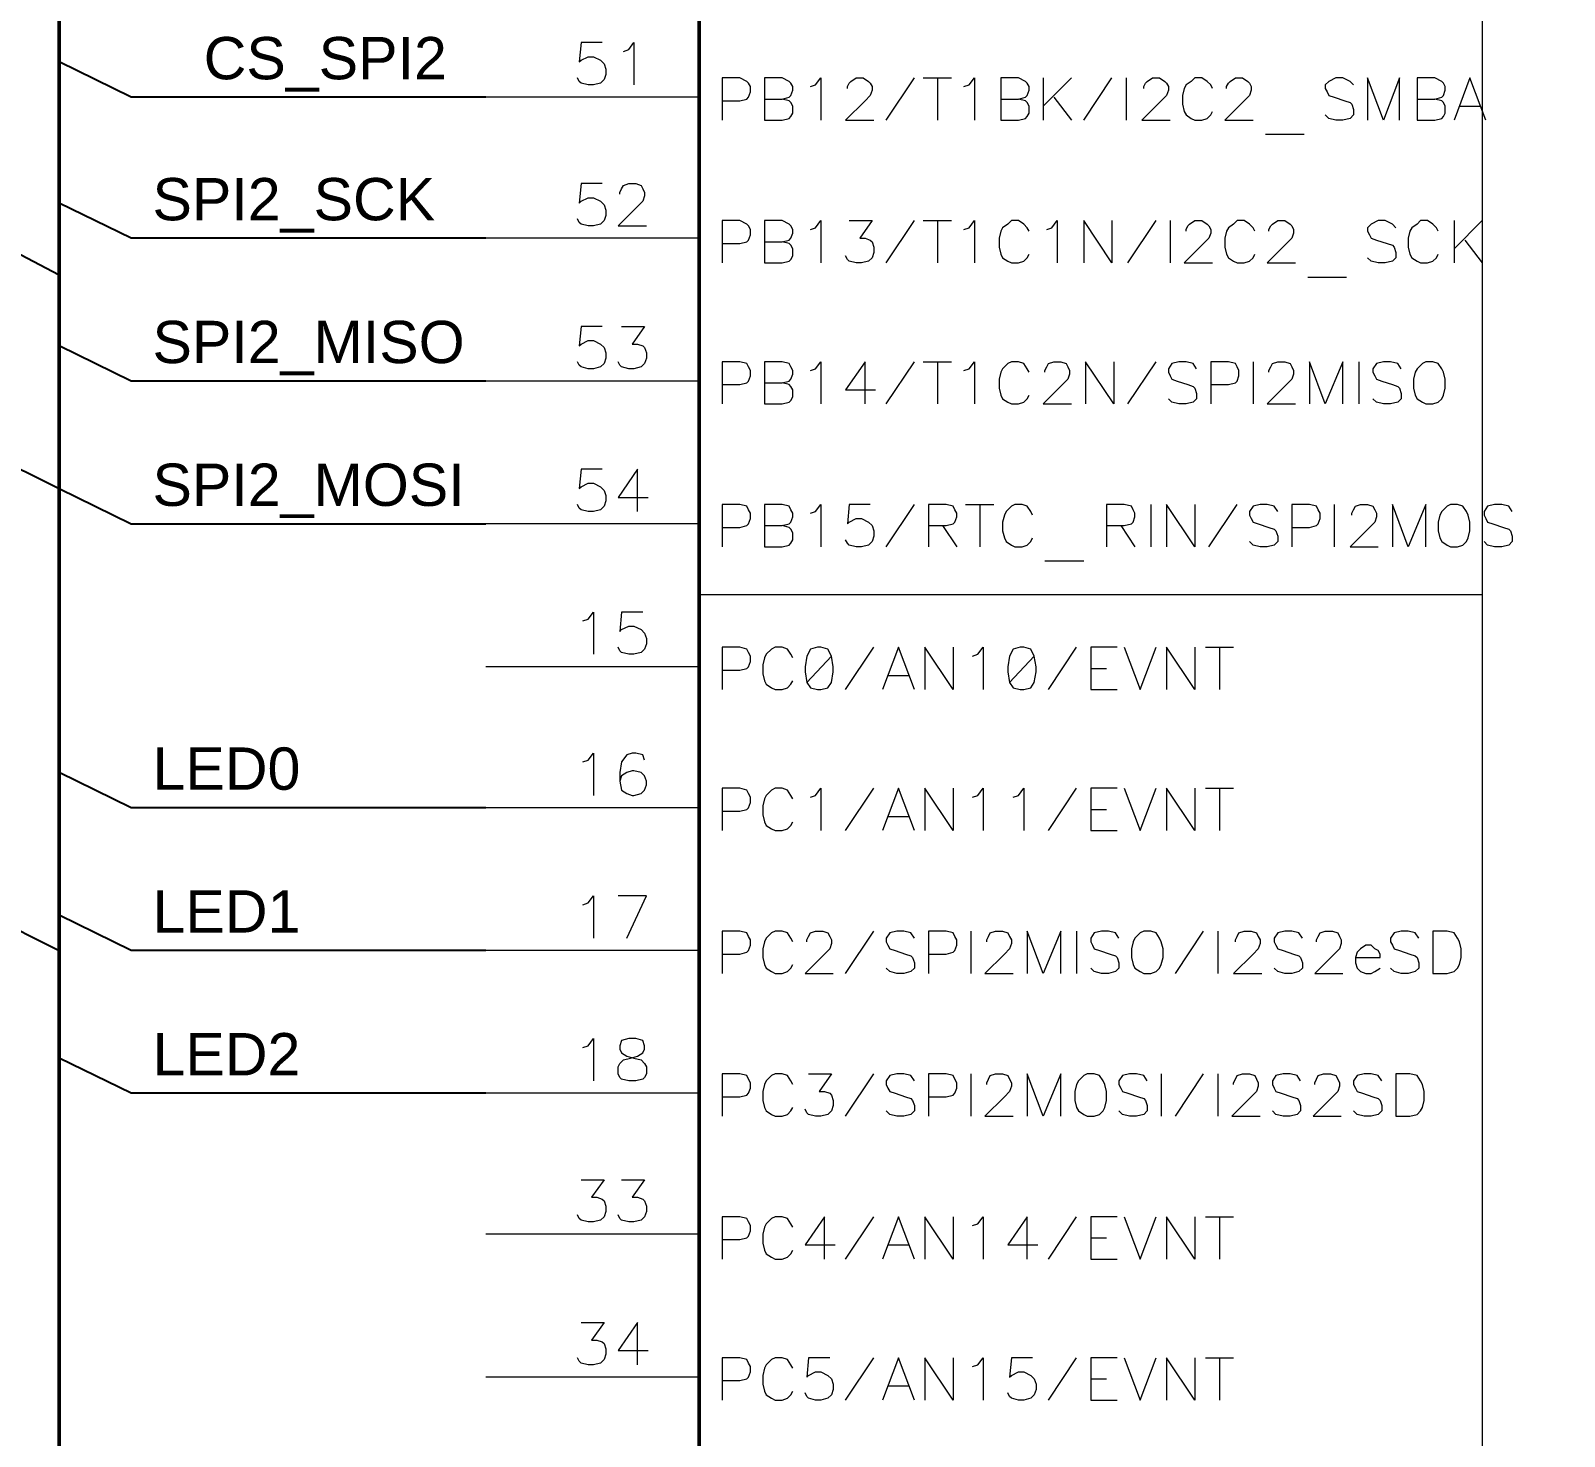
# Model space of a CAD drawing. Header units: millimetres. Extents: x -2024 to 917, y -725 to 13.
# Drawn here: x -1510.44 to -1474.21, y -148.67 to -115.44 of the extents above; entities that cross this region are included whole.
import ezdxf

# ---------------------------------------------------------------- set-up
doc = ezdxf.new("R2010")
doc.units = ezdxf.units.MM
doc.styles.get("Standard").update_dxf_attribs({"font": 'arial.ttf'})

msp = doc.modelspace()

# ---------------------------------------------------------------- linework, layer by layer
at = {"color": 7, "lineweight": 50}
msp.add_lwpolyline([(-1449.233, -21.143), (-1449.233, -192.685), (-1494.649, -192.685), (-1494.649, -21.143)], close=True, dxfattribs=at)
at = {"color": 7, "lineweight": 18}
for points in [[(-1476.149, -21.143), (-1476.149, -192.685)], [(-1496.941, -115.727), (-1497.441, -115.727), (-1497.483, -116.185), (-1497.441, -116.143), (-1497.274, -116.06), (-1497.149, -116.06), (-1496.983, -116.143), (-1496.899, -116.227), (-1496.858, -116.352), (-1496.858, -116.477), (-1496.899, -116.602), (-1496.983, -116.685), (-1497.149, -116.727), (-1497.274, -116.727), (-1497.441, -116.685), (-1497.483, -116.643), (-1497.524, -116.56)], [(-1496.441, -115.935), (-1496.316, -115.893), (-1496.191, -115.727), (-1496.191, -116.727)], [(-1494.108, -117.102), (-1493.691, -117.102), (-1493.524, -117.06), (-1493.483, -117.018), (-1493.441, -116.893), (-1493.441, -116.768), (-1493.483, -116.685), (-1493.524, -116.643), (-1493.691, -116.56), (-1494.108, -116.56), (-1494.108, -117.56)], [(-1492.024, -116.768), (-1491.899, -116.727), (-1491.774, -116.56), (-1491.774, -117.56)], [(-1491.149, -116.81), (-1491.149, -116.768), (-1491.108, -116.685), (-1491.066, -116.643), (-1490.941, -116.56), (-1490.774, -116.56), (-1490.649, -116.643), (-1490.608, -116.685), (-1490.566, -116.768), (-1490.566, -116.852), (-1490.608, -116.977), (-1490.733, -117.102), (-1491.191, -117.56), (-1490.524, -117.56)], [(-1490.233, -117.56), (-1489.566, -116.56)], [(-1489.358, -116.56), (-1488.691, -116.56)], [(-1489.024, -116.56), (-1489.024, -117.56)], [(-1488.399, -116.768), (-1488.274, -116.727), (-1488.149, -116.56), (-1488.149, -117.56)], [(-1486.524, -116.56), (-1486.524, -117.56)], [(-1485.858, -116.56), (-1486.524, -117.227)], [(-1485.566, -117.56), (-1484.899, -116.56)], [(-1484.566, -116.56), (-1484.566, -117.56)], [(-1484.149, -116.81), (-1484.149, -116.768), (-1484.108, -116.685), (-1484.066, -116.643), (-1483.941, -116.56), (-1483.774, -116.56), (-1483.649, -116.643), (-1483.608, -116.685), (-1483.566, -116.768), (-1483.566, -116.852), (-1483.608, -116.977), (-1483.733, -117.102), (-1484.191, -117.56), (-1483.524, -117.56)], [(-1482.524, -116.81), (-1482.566, -116.727), (-1482.649, -116.643), (-1482.774, -116.56), (-1482.941, -116.56), (-1483.024, -116.643), (-1483.149, -116.727), (-1483.191, -116.81), (-1483.233, -116.977), (-1483.233, -117.185), (-1483.191, -117.352), (-1483.149, -117.435), (-1483.024, -117.518), (-1482.941, -117.56), (-1482.774, -117.56), (-1482.649, -117.518), (-1482.566, -117.435), (-1482.524, -117.352)], [(-1482.191, -116.81), (-1482.191, -116.768), (-1482.149, -116.685), (-1482.108, -116.643), (-1481.983, -116.56), (-1481.816, -116.56), (-1481.691, -116.643), (-1481.649, -116.685), (-1481.608, -116.768), (-1481.608, -116.852), (-1481.649, -116.977), (-1481.774, -117.102), (-1482.233, -117.56), (-1481.566, -117.56)], [(-1479.191, -116.727), (-1479.274, -116.643), (-1479.441, -116.56), (-1479.608, -116.56), (-1479.774, -116.643), (-1479.858, -116.727), (-1479.858, -116.81), (-1479.816, -116.893), (-1479.774, -116.977), (-1479.649, -117.018), (-1479.399, -117.102), (-1479.274, -117.143), (-1479.233, -117.185), (-1479.191, -117.31), (-1479.191, -117.435), (-1479.274, -117.518), (-1479.441, -117.56), (-1479.608, -117.56), (-1479.774, -117.518), (-1479.858, -117.435)], [(-1478.108, -117.56), (-1478.108, -116.56), (-1478.483, -117.56), (-1478.858, -116.56), (-1478.858, -117.56)], [(-1476.066, -117.56), (-1476.441, -116.56), (-1476.816, -117.56)], [(-1486.274, -117.018), (-1485.858, -117.56)], [(-1493.108, -117.06), (-1492.691, -117.06)], [(-1487.524, -117.06), (-1487.108, -117.06)], [(-1477.691, -117.06), (-1477.274, -117.06)], [(-1476.691, -117.227), (-1476.191, -117.227)], [(-1481.274, -117.893), (-1480.358, -117.893)], [(-1496.941, -119.06), (-1497.441, -119.06), (-1497.483, -119.518), (-1497.441, -119.477), (-1497.274, -119.393), (-1497.149, -119.393), (-1496.983, -119.477), (-1496.899, -119.56), (-1496.858, -119.685), (-1496.858, -119.81), (-1496.899, -119.935), (-1496.983, -120.018), (-1497.149, -120.06), (-1497.274, -120.06), (-1497.441, -120.018), (-1497.483, -119.977), (-1497.524, -119.893)], [(-1496.524, -119.31), (-1496.524, -119.268), (-1496.483, -119.185), (-1496.441, -119.102), (-1496.316, -119.06), (-1496.149, -119.06), (-1496.024, -119.102), (-1495.983, -119.185), (-1495.941, -119.268), (-1495.941, -119.352), (-1495.983, -119.477), (-1496.108, -119.602), (-1496.566, -120.06), (-1495.899, -120.06)], [(-1494.108, -120.477), (-1493.691, -120.477), (-1493.524, -120.435), (-1493.483, -120.393), (-1493.441, -120.268), (-1493.441, -120.143), (-1493.483, -120.06), (-1493.524, -120.018), (-1493.691, -119.935), (-1494.108, -119.935), (-1494.108, -120.935)], [(-1492.024, -120.143), (-1491.899, -120.102), (-1491.774, -119.935), (-1491.774, -120.935)], [(-1491.108, -119.935), (-1490.566, -119.935), (-1490.858, -120.352), (-1490.733, -120.352), (-1490.608, -120.393), (-1490.566, -120.435), (-1490.524, -120.56), (-1490.524, -120.685), (-1490.566, -120.81), (-1490.649, -120.893), (-1490.816, -120.935), (-1490.941, -120.935), (-1491.108, -120.893), (-1491.149, -120.852), (-1491.191, -120.768)], [(-1490.233, -120.935), (-1489.566, -119.935)], [(-1489.358, -119.935), (-1488.691, -119.935)], [(-1489.024, -119.935), (-1489.024, -120.935)], [(-1488.399, -120.143), (-1488.274, -120.102), (-1488.149, -119.935), (-1488.149, -120.935)], [(-1486.858, -120.185), (-1486.899, -120.102), (-1486.983, -120.018), (-1487.108, -119.935), (-1487.274, -119.935), (-1487.358, -120.018), (-1487.483, -120.102), (-1487.524, -120.185), (-1487.566, -120.352), (-1487.566, -120.56), (-1487.524, -120.727), (-1487.483, -120.81), (-1487.358, -120.893), (-1487.274, -120.935), (-1487.108, -120.935), (-1486.983, -120.893), (-1486.899, -120.81), (-1486.858, -120.727)], [(-1486.441, -120.143), (-1486.316, -120.102), (-1486.191, -119.935), (-1486.191, -120.935)], [(-1484.899, -119.935), (-1484.899, -120.935), (-1485.566, -119.935), (-1485.566, -120.935)], [(-1484.524, -120.935), (-1483.858, -119.935)], [(-1483.524, -119.935), (-1483.524, -120.935)], [(-1483.149, -120.185), (-1483.149, -120.143), (-1483.108, -120.06), (-1483.066, -120.018), (-1482.941, -119.935), (-1482.774, -119.935), (-1482.649, -120.018), (-1482.608, -120.06), (-1482.566, -120.143), (-1482.566, -120.227), (-1482.608, -120.352), (-1482.733, -120.477), (-1483.191, -120.935), (-1482.524, -120.935)], [(-1481.524, -120.185), (-1481.566, -120.102), (-1481.649, -120.018), (-1481.774, -119.935), (-1481.941, -119.935), (-1482.024, -120.018), (-1482.149, -120.102), (-1482.191, -120.185), (-1482.233, -120.352), (-1482.233, -120.56), (-1482.191, -120.727), (-1482.149, -120.81), (-1482.024, -120.893), (-1481.941, -120.935), (-1481.774, -120.935), (-1481.649, -120.893), (-1481.566, -120.81), (-1481.524, -120.727)], [(-1481.191, -120.185), (-1481.191, -120.143), (-1481.149, -120.06), (-1481.108, -120.018), (-1480.983, -119.935), (-1480.816, -119.935), (-1480.691, -120.018), (-1480.649, -120.06), (-1480.608, -120.143), (-1480.608, -120.227), (-1480.649, -120.352), (-1480.774, -120.477), (-1481.233, -120.935), (-1480.566, -120.935)], [(-1478.191, -120.102), (-1478.274, -120.018), (-1478.441, -119.935), (-1478.608, -119.935), (-1478.774, -120.018), (-1478.858, -120.102), (-1478.858, -120.185), (-1478.816, -120.268), (-1478.774, -120.352), (-1478.649, -120.393), (-1478.399, -120.477), (-1478.274, -120.518), (-1478.233, -120.56), (-1478.191, -120.685), (-1478.191, -120.81), (-1478.274, -120.893), (-1478.441, -120.935), (-1478.608, -120.935), (-1478.774, -120.893), (-1478.858, -120.81)], [(-1477.191, -120.185), (-1477.233, -120.102), (-1477.316, -120.018), (-1477.441, -119.935), (-1477.608, -119.935), (-1477.691, -120.018), (-1477.816, -120.102), (-1477.858, -120.185), (-1477.899, -120.352), (-1477.899, -120.56), (-1477.858, -120.727), (-1477.816, -120.81), (-1477.691, -120.893), (-1477.608, -120.935), (-1477.441, -120.935), (-1477.316, -120.893), (-1477.233, -120.81), (-1477.191, -120.727)], [(-1476.816, -119.935), (-1476.816, -120.935)], [(-1476.149, -119.935), (-1476.816, -120.602)], [(-1493.108, -120.435), (-1492.691, -120.435)], [(-1476.566, -120.393), (-1476.149, -120.935)], [(-1480.274, -121.268), (-1479.358, -121.268)], [(-1496.941, -122.435), (-1497.441, -122.435), (-1497.483, -122.893), (-1497.441, -122.852), (-1497.274, -122.768), (-1497.149, -122.768), (-1496.983, -122.852), (-1496.899, -122.935), (-1496.858, -123.06), (-1496.858, -123.185), (-1496.899, -123.31), (-1496.983, -123.393), (-1497.149, -123.435), (-1497.274, -123.435), (-1497.441, -123.393), (-1497.483, -123.352), (-1497.524, -123.268)], [(-1496.483, -122.435), (-1495.941, -122.435), (-1496.233, -122.852), (-1496.108, -122.852), (-1495.983, -122.893), (-1495.941, -122.935), (-1495.899, -123.06), (-1495.899, -123.185), (-1495.941, -123.31), (-1496.024, -123.393), (-1496.191, -123.435), (-1496.316, -123.435), (-1496.483, -123.393), (-1496.524, -123.352), (-1496.566, -123.268)], [(-1494.108, -123.81), (-1493.691, -123.81), (-1493.524, -123.768), (-1493.483, -123.727), (-1493.441, -123.602), (-1493.441, -123.477), (-1493.483, -123.393), (-1493.524, -123.31), (-1493.691, -123.268), (-1494.108, -123.268), (-1494.108, -124.268)], [(-1492.024, -123.477), (-1491.899, -123.435), (-1491.774, -123.268), (-1491.774, -124.268)], [(-1490.733, -124.268), (-1490.733, -123.268), (-1491.191, -123.935), (-1490.483, -123.935)], [(-1490.233, -124.268), (-1489.566, -123.268)], [(-1489.358, -123.268), (-1488.691, -123.268)], [(-1489.024, -123.268), (-1489.024, -124.268)], [(-1488.399, -123.477), (-1488.274, -123.435), (-1488.149, -123.268), (-1488.149, -124.268)], [(-1486.858, -123.518), (-1486.899, -123.435), (-1486.983, -123.31), (-1487.108, -123.268), (-1487.274, -123.268), (-1487.358, -123.31), (-1487.483, -123.435), (-1487.524, -123.518), (-1487.566, -123.685), (-1487.566, -123.893), (-1487.524, -124.06), (-1487.483, -124.143), (-1487.358, -124.227), (-1487.274, -124.268), (-1487.108, -124.268), (-1486.983, -124.227), (-1486.899, -124.143), (-1486.858, -124.06)], [(-1486.483, -123.518), (-1486.483, -123.477), (-1486.441, -123.393), (-1486.399, -123.31), (-1486.274, -123.268), (-1486.108, -123.268), (-1485.983, -123.31), (-1485.941, -123.393), (-1485.899, -123.477), (-1485.899, -123.56), (-1485.941, -123.685), (-1486.066, -123.81), (-1486.524, -124.268), (-1485.858, -124.268)], [(-1484.858, -123.268), (-1484.858, -124.268), (-1485.524, -123.268), (-1485.524, -124.268)], [(-1484.524, -124.268), (-1483.858, -123.268)], [(-1482.899, -123.435), (-1482.983, -123.31), (-1483.149, -123.268), (-1483.316, -123.268), (-1483.483, -123.31), (-1483.566, -123.435), (-1483.566, -123.518), (-1483.524, -123.602), (-1483.483, -123.685), (-1483.358, -123.727), (-1483.108, -123.81), (-1482.983, -123.852), (-1482.941, -123.893), (-1482.899, -124.018), (-1482.899, -124.143), (-1482.983, -124.227), (-1483.149, -124.268), (-1483.316, -124.268), (-1483.483, -124.227), (-1483.566, -124.143)], [(-1482.566, -123.81), (-1482.149, -123.81), (-1481.983, -123.768), (-1481.941, -123.727), (-1481.899, -123.602), (-1481.899, -123.477), (-1481.941, -123.393), (-1481.983, -123.31), (-1482.149, -123.268), (-1482.566, -123.268), (-1482.566, -124.268)], [(-1481.566, -123.268), (-1481.566, -124.268)], [(-1481.191, -123.518), (-1481.191, -123.477), (-1481.149, -123.393), (-1481.108, -123.31), (-1480.983, -123.268), (-1480.816, -123.268), (-1480.691, -123.31), (-1480.649, -123.393), (-1480.608, -123.477), (-1480.608, -123.56), (-1480.649, -123.685), (-1480.774, -123.81), (-1481.233, -124.268), (-1480.566, -124.268)], [(-1479.441, -124.268), (-1479.441, -123.268), (-1479.858, -124.268), (-1480.233, -123.268), (-1480.233, -124.268)], [(-1479.066, -123.268), (-1479.066, -124.268)], [(-1478.066, -123.435), (-1478.149, -123.31), (-1478.316, -123.268), (-1478.483, -123.268), (-1478.649, -123.31), (-1478.733, -123.435), (-1478.733, -123.518), (-1478.691, -123.602), (-1478.649, -123.685), (-1478.524, -123.727), (-1478.274, -123.81), (-1478.149, -123.852), (-1478.108, -123.893), (-1478.066, -124.018), (-1478.066, -124.143), (-1478.149, -124.227), (-1478.316, -124.268), (-1478.483, -124.268), (-1478.649, -124.227), (-1478.733, -124.143)], [(-1493.108, -123.768), (-1492.691, -123.768)], [(-1496.941, -125.81), (-1497.441, -125.81), (-1497.483, -126.268), (-1497.441, -126.227), (-1497.274, -126.143), (-1497.149, -126.143), (-1496.983, -126.227), (-1496.899, -126.31), (-1496.858, -126.435), (-1496.858, -126.56), (-1496.899, -126.685), (-1496.983, -126.768), (-1497.149, -126.81), (-1497.274, -126.81), (-1497.441, -126.768), (-1497.483, -126.727), (-1497.524, -126.643)], [(-1496.108, -126.81), (-1496.108, -125.81), (-1496.566, -126.477), (-1495.858, -126.477)], [(-1494.108, -127.185), (-1493.691, -127.185), (-1493.524, -127.143), (-1493.483, -127.102), (-1493.441, -126.977), (-1493.441, -126.852), (-1493.483, -126.768), (-1493.524, -126.685), (-1493.691, -126.643), (-1494.108, -126.643), (-1494.108, -127.643)], [(-1492.024, -126.852), (-1491.899, -126.81), (-1491.774, -126.643), (-1491.774, -127.643)], [(-1490.608, -126.643), (-1491.108, -126.643), (-1491.149, -127.102), (-1491.108, -127.06), (-1490.941, -126.977), (-1490.816, -126.977), (-1490.649, -127.06), (-1490.566, -127.143), (-1490.524, -127.268), (-1490.524, -127.393), (-1490.566, -127.518), (-1490.649, -127.602), (-1490.816, -127.643), (-1490.941, -127.643), (-1491.108, -127.602), (-1491.149, -127.56), (-1491.191, -127.477)], [(-1490.233, -127.643), (-1489.566, -126.643)], [(-1489.233, -127.143), (-1488.816, -127.143), (-1488.649, -127.102), (-1488.608, -127.06), (-1488.566, -126.935), (-1488.566, -126.852), (-1488.608, -126.768), (-1488.649, -126.685), (-1488.816, -126.643), (-1489.233, -126.643), (-1489.233, -127.643)], [(-1488.358, -126.643), (-1487.691, -126.643)], [(-1488.024, -126.643), (-1488.024, -127.643)], [(-1486.774, -126.893), (-1486.816, -126.81), (-1486.899, -126.685), (-1487.024, -126.643), (-1487.191, -126.643), (-1487.274, -126.685), (-1487.399, -126.81), (-1487.441, -126.893), (-1487.483, -127.06), (-1487.483, -127.268), (-1487.441, -127.435), (-1487.399, -127.518), (-1487.274, -127.602), (-1487.191, -127.643), (-1487.024, -127.643), (-1486.899, -127.602), (-1486.816, -127.518), (-1486.774, -127.435)], [(-1485.024, -127.143), (-1484.608, -127.143), (-1484.441, -127.102), (-1484.399, -127.06), (-1484.358, -126.935), (-1484.358, -126.852), (-1484.399, -126.768), (-1484.441, -126.685), (-1484.608, -126.643), (-1485.024, -126.643), (-1485.024, -127.643)], [(-1483.983, -126.643), (-1483.983, -127.643)], [(-1482.941, -126.643), (-1482.941, -127.643), (-1483.608, -126.643), (-1483.608, -127.643)], [(-1482.608, -127.643), (-1481.941, -126.643)], [(-1480.983, -126.81), (-1481.066, -126.685), (-1481.233, -126.643), (-1481.399, -126.643), (-1481.566, -126.685), (-1481.649, -126.81), (-1481.649, -126.893), (-1481.608, -126.977), (-1481.566, -127.06), (-1481.441, -127.102), (-1481.191, -127.185), (-1481.066, -127.227), (-1481.024, -127.268), (-1480.983, -127.393), (-1480.983, -127.518), (-1481.066, -127.602), (-1481.233, -127.643), (-1481.399, -127.643), (-1481.566, -127.602), (-1481.649, -127.518)], [(-1480.649, -127.185), (-1480.233, -127.185), (-1480.066, -127.143), (-1480.024, -127.102), (-1479.983, -126.977), (-1479.983, -126.852), (-1480.024, -126.768), (-1480.066, -126.685), (-1480.233, -126.643), (-1480.649, -126.643), (-1480.649, -127.643)], [(-1479.649, -126.643), (-1479.649, -127.643)], [(-1479.233, -126.893), (-1479.233, -126.852), (-1479.191, -126.768), (-1479.149, -126.685), (-1479.024, -126.643), (-1478.858, -126.643), (-1478.733, -126.685), (-1478.691, -126.768), (-1478.649, -126.852), (-1478.649, -126.935), (-1478.691, -127.06), (-1478.816, -127.185), (-1479.274, -127.643), (-1478.608, -127.643)], [(-1477.483, -127.643), (-1477.483, -126.643), (-1477.899, -127.643), (-1478.274, -126.643), (-1478.274, -127.643)], [(-1475.441, -126.81), (-1475.524, -126.685), (-1475.691, -126.643), (-1475.858, -126.643), (-1476.024, -126.685), (-1476.108, -126.81), (-1476.108, -126.893), (-1476.066, -126.977), (-1476.024, -127.06), (-1475.899, -127.102), (-1475.649, -127.185), (-1475.524, -127.227), (-1475.483, -127.268), (-1475.441, -127.393), (-1475.441, -127.518), (-1475.524, -127.602), (-1475.691, -127.643), (-1475.858, -127.643), (-1476.024, -127.602), (-1476.108, -127.518)], [(-1493.108, -127.143), (-1492.691, -127.143)], [(-1488.899, -127.143), (-1488.566, -127.643)], [(-1484.691, -127.143), (-1484.358, -127.643)], [(-1486.483, -127.977), (-1485.566, -127.977)], [(-1494.649, -128.768), (-1476.149, -128.768)], [(-1497.399, -129.393), (-1497.274, -129.352), (-1497.149, -129.185), (-1497.149, -130.185)], [(-1495.983, -129.185), (-1496.483, -129.185), (-1496.524, -129.643), (-1496.483, -129.602), (-1496.316, -129.518), (-1496.191, -129.518), (-1496.024, -129.602), (-1495.941, -129.685), (-1495.899, -129.81), (-1495.899, -129.935), (-1495.941, -130.06), (-1496.024, -130.143), (-1496.191, -130.185), (-1496.316, -130.185), (-1496.483, -130.143), (-1496.524, -130.102), (-1496.566, -130.018)], [(-1494.108, -130.56), (-1493.691, -130.56), (-1493.524, -130.518), (-1493.483, -130.477), (-1493.441, -130.352), (-1493.441, -130.227), (-1493.483, -130.143), (-1493.524, -130.06), (-1493.691, -130.018), (-1494.108, -130.018), (-1494.108, -131.018)], [(-1492.441, -130.268), (-1492.483, -130.185), (-1492.566, -130.06), (-1492.691, -130.018), (-1492.858, -130.018), (-1492.941, -130.06), (-1493.066, -130.185), (-1493.108, -130.268), (-1493.149, -130.435), (-1493.149, -130.643), (-1493.108, -130.81), (-1493.066, -130.893), (-1492.941, -130.977), (-1492.858, -131.018), (-1492.691, -131.018), (-1492.566, -130.977), (-1492.483, -130.893), (-1492.441, -130.81)], [(-1491.191, -131.018), (-1490.524, -130.018)], [(-1489.566, -131.018), (-1489.941, -130.018), (-1490.316, -131.018)], [(-1488.649, -130.018), (-1488.649, -131.018), (-1489.316, -130.018), (-1489.316, -131.018)], [(-1488.191, -130.227), (-1488.066, -130.185), (-1487.941, -130.018), (-1487.941, -131.018)], [(-1486.399, -131.018), (-1485.733, -130.018)], [(-1484.774, -130.018), (-1485.399, -130.018), (-1485.399, -131.018), (-1484.774, -131.018)], [(-1484.608, -130.018), (-1484.233, -131.018), (-1483.858, -130.018)], [(-1482.941, -130.018), (-1482.941, -131.018), (-1483.608, -130.018), (-1483.608, -131.018)], [(-1482.691, -130.018), (-1482.024, -130.018)], [(-1482.358, -130.018), (-1482.358, -131.018)], [(-1491.524, -130.227), (-1492.108, -130.852)], [(-1486.733, -130.227), (-1487.316, -130.852)], [(-1490.191, -130.685), (-1489.691, -130.685)], [(-1485.399, -130.518), (-1485.024, -130.518)], [(-1497.399, -132.727), (-1497.274, -132.685), (-1497.149, -132.518), (-1497.149, -133.518)], [(-1495.941, -132.685), (-1495.983, -132.56), (-1496.149, -132.518), (-1496.233, -132.518), (-1496.358, -132.56), (-1496.483, -132.727), (-1496.524, -132.977), (-1496.524, -133.185), (-1496.483, -133.393), (-1496.358, -133.477), (-1496.233, -133.518), (-1496.191, -133.518), (-1496.024, -133.477), (-1495.941, -133.393), (-1495.899, -133.268), (-1495.899, -133.185), (-1495.941, -133.06), (-1496.024, -132.977), (-1496.191, -132.935), (-1496.233, -132.935), (-1496.358, -132.977), (-1496.483, -133.06), (-1496.524, -133.185)], [(-1494.108, -133.893), (-1493.691, -133.893), (-1493.524, -133.852), (-1493.483, -133.81), (-1493.441, -133.685), (-1493.441, -133.56), (-1493.483, -133.477), (-1493.524, -133.393), (-1493.691, -133.352), (-1494.108, -133.352), (-1494.108, -134.352)], [(-1492.441, -133.602), (-1492.483, -133.518), (-1492.566, -133.393), (-1492.691, -133.352), (-1492.858, -133.352), (-1492.941, -133.393), (-1493.066, -133.518), (-1493.108, -133.602), (-1493.149, -133.768), (-1493.149, -133.977), (-1493.108, -134.143), (-1493.066, -134.227), (-1492.941, -134.31), (-1492.858, -134.352), (-1492.691, -134.352), (-1492.566, -134.31), (-1492.483, -134.227), (-1492.441, -134.143)], [(-1492.024, -133.56), (-1491.899, -133.518), (-1491.774, -133.352), (-1491.774, -134.352)], [(-1491.191, -134.352), (-1490.524, -133.352)], [(-1489.566, -134.352), (-1489.941, -133.352), (-1490.316, -134.352)], [(-1488.649, -133.352), (-1488.649, -134.352), (-1489.316, -133.352), (-1489.316, -134.352)], [(-1488.191, -133.56), (-1488.066, -133.518), (-1487.941, -133.352), (-1487.941, -134.352)], [(-1487.233, -133.56), (-1487.108, -133.518), (-1486.983, -133.352), (-1486.983, -134.352)], [(-1486.399, -134.352), (-1485.733, -133.352)], [(-1484.774, -133.352), (-1485.399, -133.352), (-1485.399, -134.352), (-1484.774, -134.352)], [(-1484.608, -133.352), (-1484.233, -134.352), (-1483.858, -133.352)], [(-1482.941, -133.352), (-1482.941, -134.352), (-1483.608, -133.352), (-1483.608, -134.352)], [(-1482.691, -133.352), (-1482.024, -133.352)], [(-1482.358, -133.352), (-1482.358, -134.352)], [(-1490.191, -134.018), (-1489.691, -134.018)], [(-1485.399, -133.852), (-1485.024, -133.852)], [(-1497.399, -136.102), (-1497.274, -136.06), (-1497.149, -135.893), (-1497.149, -136.893)], [(-1496.358, -136.893), (-1495.899, -135.893), (-1496.566, -135.893)], [(-1494.108, -137.268), (-1493.691, -137.268), (-1493.524, -137.227), (-1493.483, -137.185), (-1493.441, -137.06), (-1493.441, -136.935), (-1493.483, -136.852), (-1493.524, -136.768), (-1493.691, -136.727), (-1494.108, -136.727), (-1494.108, -137.727)], [(-1492.441, -136.977), (-1492.483, -136.893), (-1492.566, -136.768), (-1492.691, -136.727), (-1492.858, -136.727), (-1492.941, -136.768), (-1493.066, -136.893), (-1493.108, -136.977), (-1493.149, -137.143), (-1493.149, -137.352), (-1493.108, -137.518), (-1493.066, -137.602), (-1492.941, -137.685), (-1492.858, -137.727), (-1492.691, -137.727), (-1492.566, -137.685), (-1492.483, -137.602), (-1492.441, -137.518)], [(-1492.108, -136.977), (-1492.108, -136.935), (-1492.066, -136.852), (-1492.024, -136.768), (-1491.899, -136.727), (-1491.733, -136.727), (-1491.608, -136.768), (-1491.566, -136.852), (-1491.524, -136.935), (-1491.524, -137.018), (-1491.566, -137.143), (-1491.691, -137.268), (-1492.149, -137.727), (-1491.483, -137.727)], [(-1491.191, -137.727), (-1490.524, -136.727)], [(-1489.566, -136.893), (-1489.649, -136.768), (-1489.816, -136.727), (-1489.983, -136.727), (-1490.149, -136.768), (-1490.233, -136.893), (-1490.233, -136.977), (-1490.191, -137.06), (-1490.149, -137.143), (-1490.024, -137.185), (-1489.774, -137.268), (-1489.649, -137.31), (-1489.608, -137.352), (-1489.566, -137.477), (-1489.566, -137.602), (-1489.649, -137.685), (-1489.816, -137.727), (-1489.983, -137.727), (-1490.149, -137.685), (-1490.233, -137.602)], [(-1489.233, -137.268), (-1488.816, -137.268), (-1488.649, -137.227), (-1488.608, -137.185), (-1488.566, -137.06), (-1488.566, -136.935), (-1488.608, -136.852), (-1488.649, -136.768), (-1488.816, -136.727), (-1489.233, -136.727), (-1489.233, -137.727)], [(-1488.233, -136.727), (-1488.233, -137.727)], [(-1487.858, -136.977), (-1487.858, -136.935), (-1487.816, -136.852), (-1487.774, -136.768), (-1487.649, -136.727), (-1487.483, -136.727), (-1487.358, -136.768), (-1487.316, -136.852), (-1487.274, -136.935), (-1487.274, -137.018), (-1487.316, -137.143), (-1487.441, -137.268), (-1487.899, -137.727), (-1487.233, -137.727)], [(-1486.108, -137.727), (-1486.108, -136.727), (-1486.524, -137.727), (-1486.899, -136.727), (-1486.899, -137.727)], [(-1485.733, -136.727), (-1485.733, -137.727)], [(-1484.733, -136.893), (-1484.816, -136.768), (-1484.983, -136.727), (-1485.149, -136.727), (-1485.316, -136.768), (-1485.399, -136.893), (-1485.399, -136.977), (-1485.358, -137.06), (-1485.316, -137.143), (-1485.191, -137.185), (-1484.941, -137.268), (-1484.816, -137.31), (-1484.774, -137.352), (-1484.733, -137.477), (-1484.733, -137.602), (-1484.816, -137.685), (-1484.983, -137.727), (-1485.149, -137.727), (-1485.316, -137.685), (-1485.399, -137.602)], [(-1483.399, -137.727), (-1482.733, -136.727)], [(-1482.399, -136.727), (-1482.399, -137.727)], [(-1481.983, -136.977), (-1481.983, -136.935), (-1481.941, -136.852), (-1481.899, -136.768), (-1481.774, -136.727), (-1481.608, -136.727), (-1481.483, -136.768), (-1481.441, -136.852), (-1481.399, -136.935), (-1481.399, -137.018), (-1481.441, -137.143), (-1481.566, -137.268), (-1482.024, -137.727), (-1481.358, -137.727)], [(-1480.399, -136.893), (-1480.483, -136.768), (-1480.649, -136.727), (-1480.816, -136.727), (-1480.983, -136.768), (-1481.066, -136.893), (-1481.066, -136.977), (-1481.024, -137.06), (-1480.983, -137.143), (-1480.858, -137.185), (-1480.608, -137.268), (-1480.483, -137.31), (-1480.441, -137.352), (-1480.399, -137.477), (-1480.399, -137.602), (-1480.483, -137.685), (-1480.649, -137.727), (-1480.816, -137.727), (-1480.983, -137.685), (-1481.066, -137.602)], [(-1480.066, -136.977), (-1480.066, -136.935), (-1480.024, -136.852), (-1479.983, -136.768), (-1479.858, -136.727), (-1479.691, -136.727), (-1479.566, -136.768), (-1479.524, -136.852), (-1479.483, -136.935), (-1479.483, -137.018), (-1479.524, -137.143), (-1479.649, -137.268), (-1480.108, -137.727), (-1479.441, -137.727)], [(-1477.649, -136.893), (-1477.733, -136.768), (-1477.899, -136.727), (-1478.066, -136.727), (-1478.233, -136.768), (-1478.316, -136.893), (-1478.316, -136.977), (-1478.274, -137.06), (-1478.233, -137.143), (-1478.108, -137.185), (-1477.858, -137.268), (-1477.733, -137.31), (-1477.691, -137.352), (-1477.649, -137.477), (-1477.649, -137.602), (-1477.733, -137.685), (-1477.899, -137.727), (-1478.066, -137.727), (-1478.233, -137.685), (-1478.316, -137.602)], [(-1479.149, -137.352), (-1478.566, -137.352), (-1478.566, -137.268), (-1478.608, -137.185), (-1478.691, -137.143), (-1478.774, -137.06), (-1478.899, -137.06), (-1479.024, -137.143), (-1479.108, -137.227), (-1479.149, -137.352), (-1479.149, -137.477), (-1479.108, -137.602), (-1479.024, -137.685), (-1478.899, -137.727), (-1478.774, -137.727), (-1478.691, -137.685), (-1478.566, -137.602)], [(-1497.399, -139.477), (-1497.274, -139.435), (-1497.149, -139.268), (-1497.149, -140.268)], [(-1494.108, -140.643), (-1493.691, -140.643), (-1493.524, -140.602), (-1493.483, -140.56), (-1493.441, -140.435), (-1493.441, -140.31), (-1493.483, -140.227), (-1493.524, -140.143), (-1493.691, -140.102), (-1494.108, -140.102), (-1494.108, -141.102)], [(-1492.441, -140.352), (-1492.483, -140.268), (-1492.566, -140.143), (-1492.691, -140.102), (-1492.858, -140.102), (-1492.941, -140.143), (-1493.066, -140.268), (-1493.108, -140.352), (-1493.149, -140.518), (-1493.149, -140.727), (-1493.108, -140.893), (-1493.066, -140.977), (-1492.941, -141.06), (-1492.858, -141.102), (-1492.691, -141.102), (-1492.566, -141.06), (-1492.483, -140.977), (-1492.441, -140.893)], [(-1492.066, -140.102), (-1491.524, -140.102), (-1491.816, -140.518), (-1491.691, -140.518), (-1491.566, -140.56), (-1491.524, -140.602), (-1491.483, -140.727), (-1491.483, -140.852), (-1491.524, -140.977), (-1491.608, -141.06), (-1491.774, -141.102), (-1491.899, -141.102), (-1492.066, -141.06), (-1492.108, -141.018), (-1492.149, -140.935)], [(-1491.191, -141.102), (-1490.524, -140.102)], [(-1489.566, -140.268), (-1489.649, -140.143), (-1489.816, -140.102), (-1489.983, -140.102), (-1490.149, -140.143), (-1490.233, -140.268), (-1490.233, -140.352), (-1490.191, -140.435), (-1490.149, -140.518), (-1490.024, -140.56), (-1489.774, -140.643), (-1489.649, -140.685), (-1489.608, -140.727), (-1489.566, -140.852), (-1489.566, -140.977), (-1489.649, -141.06), (-1489.816, -141.102), (-1489.983, -141.102), (-1490.149, -141.06), (-1490.233, -140.977)], [(-1489.233, -140.643), (-1488.816, -140.643), (-1488.649, -140.602), (-1488.608, -140.56), (-1488.566, -140.435), (-1488.566, -140.31), (-1488.608, -140.227), (-1488.649, -140.143), (-1488.816, -140.102), (-1489.233, -140.102), (-1489.233, -141.102)], [(-1488.233, -140.102), (-1488.233, -141.102)], [(-1487.858, -140.352), (-1487.858, -140.31), (-1487.816, -140.227), (-1487.774, -140.143), (-1487.649, -140.102), (-1487.483, -140.102), (-1487.358, -140.143), (-1487.316, -140.227), (-1487.274, -140.31), (-1487.274, -140.393), (-1487.316, -140.518), (-1487.441, -140.643), (-1487.899, -141.102), (-1487.233, -141.102)], [(-1486.108, -141.102), (-1486.108, -140.102), (-1486.524, -141.102), (-1486.899, -140.102), (-1486.899, -141.102)], [(-1484.066, -140.268), (-1484.149, -140.143), (-1484.316, -140.102), (-1484.483, -140.102), (-1484.649, -140.143), (-1484.733, -140.268), (-1484.733, -140.352), (-1484.691, -140.435), (-1484.649, -140.518), (-1484.524, -140.56), (-1484.274, -140.643), (-1484.149, -140.685), (-1484.108, -140.727), (-1484.066, -140.852), (-1484.066, -140.977), (-1484.149, -141.06), (-1484.316, -141.102), (-1484.483, -141.102), (-1484.649, -141.06), (-1484.733, -140.977)], [(-1483.733, -140.102), (-1483.733, -141.102)], [(-1483.399, -141.102), (-1482.733, -140.102)], [(-1482.399, -140.102), (-1482.399, -141.102)], [(-1482.024, -140.352), (-1482.024, -140.31), (-1481.983, -140.227), (-1481.941, -140.143), (-1481.816, -140.102), (-1481.649, -140.102), (-1481.524, -140.143), (-1481.483, -140.227), (-1481.441, -140.31), (-1481.441, -140.393), (-1481.483, -140.518), (-1481.608, -140.643), (-1482.066, -141.102), (-1481.399, -141.102)], [(-1480.441, -140.268), (-1480.524, -140.143), (-1480.691, -140.102), (-1480.858, -140.102), (-1481.024, -140.143), (-1481.108, -140.268), (-1481.108, -140.352), (-1481.066, -140.435), (-1481.024, -140.518), (-1480.899, -140.56), (-1480.649, -140.643), (-1480.524, -140.685), (-1480.483, -140.727), (-1480.441, -140.852), (-1480.441, -140.977), (-1480.524, -141.06), (-1480.691, -141.102), (-1480.858, -141.102), (-1481.024, -141.06), (-1481.108, -140.977)], [(-1480.108, -140.352), (-1480.108, -140.31), (-1480.066, -140.227), (-1480.024, -140.143), (-1479.899, -140.102), (-1479.733, -140.102), (-1479.608, -140.143), (-1479.566, -140.227), (-1479.524, -140.31), (-1479.524, -140.393), (-1479.566, -140.518), (-1479.691, -140.643), (-1480.149, -141.102), (-1479.483, -141.102)], [(-1478.524, -140.268), (-1478.608, -140.143), (-1478.774, -140.102), (-1478.941, -140.102), (-1479.108, -140.143), (-1479.191, -140.268), (-1479.191, -140.352), (-1479.149, -140.435), (-1479.108, -140.518), (-1478.983, -140.56), (-1478.733, -140.643), (-1478.608, -140.685), (-1478.566, -140.727), (-1478.524, -140.852), (-1478.524, -140.977), (-1478.608, -141.06), (-1478.774, -141.102), (-1478.941, -141.102), (-1479.108, -141.06), (-1479.191, -140.977)], [(-1497.441, -142.602), (-1496.899, -142.602), (-1497.191, -143.018), (-1497.066, -143.018), (-1496.941, -143.06), (-1496.899, -143.102), (-1496.858, -143.227), (-1496.858, -143.352), (-1496.899, -143.477), (-1496.983, -143.56), (-1497.149, -143.602), (-1497.274, -143.602), (-1497.441, -143.56), (-1497.483, -143.518), (-1497.524, -143.435)], [(-1496.483, -142.602), (-1495.941, -142.602), (-1496.233, -143.018), (-1496.108, -143.018), (-1495.983, -143.06), (-1495.941, -143.102), (-1495.899, -143.227), (-1495.899, -143.352), (-1495.941, -143.477), (-1496.024, -143.56), (-1496.191, -143.602), (-1496.316, -143.602), (-1496.483, -143.56), (-1496.524, -143.518), (-1496.566, -143.435)], [(-1494.108, -144.018), (-1493.691, -144.018), (-1493.524, -143.977), (-1493.483, -143.935), (-1493.441, -143.81), (-1493.441, -143.685), (-1493.483, -143.602), (-1493.524, -143.518), (-1493.691, -143.477), (-1494.108, -143.477), (-1494.108, -144.477)], [(-1492.441, -143.727), (-1492.483, -143.643), (-1492.566, -143.518), (-1492.691, -143.477), (-1492.858, -143.477), (-1492.941, -143.518), (-1493.066, -143.643), (-1493.108, -143.727), (-1493.149, -143.893), (-1493.149, -144.102), (-1493.108, -144.268), (-1493.066, -144.352), (-1492.941, -144.435), (-1492.858, -144.477), (-1492.691, -144.477), (-1492.566, -144.435), (-1492.483, -144.352), (-1492.441, -144.268)], [(-1491.691, -144.477), (-1491.691, -143.477), (-1492.149, -144.143), (-1491.441, -144.143)], [(-1491.191, -144.477), (-1490.524, -143.477)], [(-1489.566, -144.477), (-1489.941, -143.477), (-1490.316, -144.477)], [(-1488.649, -143.477), (-1488.649, -144.477), (-1489.316, -143.477), (-1489.316, -144.477)], [(-1488.191, -143.685), (-1488.066, -143.643), (-1487.941, -143.477), (-1487.941, -144.477)], [(-1486.899, -144.477), (-1486.899, -143.477), (-1487.358, -144.143), (-1486.649, -144.143)], [(-1486.399, -144.477), (-1485.733, -143.477)], [(-1484.774, -143.477), (-1485.399, -143.477), (-1485.399, -144.477), (-1484.774, -144.477)], [(-1484.608, -143.477), (-1484.233, -144.477), (-1483.858, -143.477)], [(-1482.941, -143.477), (-1482.941, -144.477), (-1483.608, -143.477), (-1483.608, -144.477)], [(-1482.691, -143.477), (-1482.024, -143.477)], [(-1482.358, -143.477), (-1482.358, -144.477)], [(-1490.191, -144.143), (-1489.691, -144.143)], [(-1485.399, -143.977), (-1485.024, -143.977)], [(-1497.441, -145.977), (-1496.899, -145.977), (-1497.191, -146.393), (-1497.066, -146.393), (-1496.941, -146.435), (-1496.899, -146.477), (-1496.858, -146.602), (-1496.858, -146.727), (-1496.899, -146.852), (-1496.983, -146.935), (-1497.149, -146.977), (-1497.274, -146.977), (-1497.441, -146.935), (-1497.483, -146.893), (-1497.524, -146.81)], [(-1496.108, -146.977), (-1496.108, -145.977), (-1496.566, -146.643), (-1495.858, -146.643)], [(-1494.108, -147.352), (-1493.691, -147.352), (-1493.524, -147.31), (-1493.483, -147.268), (-1493.441, -147.143), (-1493.441, -147.018), (-1493.483, -146.935), (-1493.524, -146.852), (-1493.691, -146.81), (-1494.108, -146.81), (-1494.108, -147.81)], [(-1492.441, -147.06), (-1492.483, -146.977), (-1492.566, -146.852), (-1492.691, -146.81), (-1492.858, -146.81), (-1492.941, -146.852), (-1493.066, -146.977), (-1493.108, -147.06), (-1493.149, -147.227), (-1493.149, -147.435), (-1493.108, -147.602), (-1493.066, -147.685), (-1492.941, -147.768), (-1492.858, -147.81), (-1492.691, -147.81), (-1492.566, -147.768), (-1492.483, -147.685), (-1492.441, -147.602)], [(-1491.566, -146.81), (-1492.066, -146.81), (-1492.108, -147.268), (-1492.066, -147.227), (-1491.899, -147.143), (-1491.774, -147.143), (-1491.608, -147.227), (-1491.524, -147.31), (-1491.483, -147.435), (-1491.483, -147.56), (-1491.524, -147.685), (-1491.608, -147.768), (-1491.774, -147.81), (-1491.899, -147.81), (-1492.066, -147.768), (-1492.108, -147.727), (-1492.149, -147.643)], [(-1491.191, -147.81), (-1490.524, -146.81)], [(-1489.566, -147.81), (-1489.941, -146.81), (-1490.316, -147.81)], [(-1488.649, -146.81), (-1488.649, -147.81), (-1489.316, -146.81), (-1489.316, -147.81)], [(-1488.191, -147.018), (-1488.066, -146.977), (-1487.941, -146.81), (-1487.941, -147.81)], [(-1486.774, -146.81), (-1487.274, -146.81), (-1487.316, -147.268), (-1487.274, -147.227), (-1487.108, -147.143), (-1486.983, -147.143), (-1486.816, -147.227), (-1486.733, -147.31), (-1486.691, -147.435), (-1486.691, -147.56), (-1486.733, -147.685), (-1486.816, -147.768), (-1486.983, -147.81), (-1487.108, -147.81), (-1487.274, -147.768), (-1487.316, -147.727), (-1487.358, -147.643)], [(-1486.399, -147.81), (-1485.733, -146.81)], [(-1484.774, -146.81), (-1485.399, -146.81), (-1485.399, -147.81), (-1484.774, -147.81)], [(-1484.608, -146.81), (-1484.233, -147.81), (-1483.858, -146.81)], [(-1482.941, -146.81), (-1482.941, -147.81), (-1483.608, -146.81), (-1483.608, -147.81)], [(-1482.691, -146.81), (-1482.024, -146.81)], [(-1482.358, -146.81), (-1482.358, -147.81)], [(-1485.399, -147.31), (-1485.024, -147.31)], [(-1490.191, -147.477), (-1489.691, -147.477)]]:
    msp.add_lwpolyline(points, dxfattribs=at)
at = {"color": 7, "lineweight": 50}
msp.add_lwpolyline([(-1509.774, -113.643), (-1509.774, -117.018), (-1509.774, -120.352), (-1509.774, -123.727), (-1509.774, -125.435), (-1509.774, -127.102), (-1509.774, -133.81), (-1509.774, -136.352), (-1509.774, -137.185), (-1509.774, -140.56), (-1509.774, -160.727), (-1509.774, -164.102), (-1509.774, -167.477), (-1509.774, -170.81), (-1509.774, -172.518), (-1509.774, -185.935), (-1509.774, -191.852)], dxfattribs=at)
at = {"color": 7, "lineweight": 25}
for points in [[(-1499.691, -117.018), (-1505.566, -117.018), (-1508.066, -117.018), (-1509.774, -116.185)], [(-1509.774, -121.227), (-1511.441, -120.352), (-1513.983, -120.352), (-1571.149, -120.352), (-1573.691, -120.352), (-1575.358, -119.518)], [(-1499.691, -120.352), (-1505.566, -120.352), (-1508.066, -120.352), (-1509.774, -119.518)], [(-1499.691, -123.727), (-1505.566, -123.727), (-1508.066, -123.727), (-1509.774, -122.893)], [(-1588.816, -123.727), (-1580.399, -123.727), (-1577.024, -123.727), (-1575.358, -124.56), (-1573.691, -125.435), (-1571.149, -125.435), (-1513.983, -125.435), (-1511.441, -125.435), (-1509.774, -126.268), (-1508.066, -127.102), (-1505.566, -127.102), (-1499.691, -127.102)], [(-1499.691, -133.81), (-1505.566, -133.81), (-1508.066, -133.81), (-1509.774, -132.977)], [(-1520.691, -136.352), (-1513.983, -136.352), (-1511.441, -136.352), (-1509.774, -137.185)], [(-1499.691, -137.185), (-1505.566, -137.185), (-1508.066, -137.185), (-1509.774, -136.352)], [(-1499.691, -140.56), (-1505.566, -140.56), (-1508.066, -140.56), (-1509.774, -139.727)]]:
    msp.add_lwpolyline(points, dxfattribs=at)
at = {"color": 7, "lineweight": 18}
for points in [[(-1493.108, -116.56), (-1493.108, -117.56), (-1492.691, -117.56), (-1492.524, -117.518), (-1492.483, -117.477), (-1492.441, -117.393), (-1492.441, -117.227), (-1492.483, -117.143), (-1492.524, -117.102), (-1492.691, -117.06), (-1492.524, -117.018), (-1492.483, -116.977), (-1492.441, -116.852), (-1492.441, -116.768), (-1492.483, -116.685), (-1492.524, -116.643), (-1492.691, -116.56)], [(-1487.524, -116.56), (-1487.524, -117.56), (-1487.108, -117.56), (-1486.941, -117.518), (-1486.899, -117.477), (-1486.858, -117.393), (-1486.858, -117.227), (-1486.899, -117.143), (-1486.941, -117.102), (-1487.108, -117.06), (-1486.941, -117.018), (-1486.899, -116.977), (-1486.858, -116.852), (-1486.858, -116.768), (-1486.899, -116.685), (-1486.941, -116.643), (-1487.108, -116.56)], [(-1477.691, -116.56), (-1477.691, -117.56), (-1477.274, -117.56), (-1477.108, -117.518), (-1477.066, -117.477), (-1477.024, -117.393), (-1477.024, -117.227), (-1477.066, -117.143), (-1477.108, -117.102), (-1477.274, -117.06), (-1477.108, -117.018), (-1477.066, -116.977), (-1477.024, -116.852), (-1477.024, -116.768), (-1477.066, -116.685), (-1477.108, -116.643), (-1477.274, -116.56)], [(-1493.108, -119.935), (-1493.108, -120.935), (-1492.691, -120.935), (-1492.524, -120.893), (-1492.483, -120.852), (-1492.441, -120.768), (-1492.441, -120.602), (-1492.483, -120.518), (-1492.524, -120.477), (-1492.691, -120.435), (-1492.524, -120.393), (-1492.483, -120.352), (-1492.441, -120.227), (-1492.441, -120.143), (-1492.483, -120.06), (-1492.524, -120.018), (-1492.691, -119.935)], [(-1493.108, -123.268), (-1493.108, -124.268), (-1492.691, -124.268), (-1492.524, -124.227), (-1492.483, -124.185), (-1492.441, -124.102), (-1492.441, -123.935), (-1492.483, -123.852), (-1492.524, -123.81), (-1492.691, -123.768), (-1492.524, -123.727), (-1492.483, -123.685), (-1492.441, -123.56), (-1492.441, -123.477), (-1492.483, -123.393), (-1492.524, -123.31), (-1492.691, -123.268)], [(-1477.483, -123.268), (-1477.566, -123.31), (-1477.691, -123.435), (-1477.733, -123.518), (-1477.774, -123.685), (-1477.774, -123.893), (-1477.733, -124.06), (-1477.691, -124.143), (-1477.566, -124.227), (-1477.483, -124.268), (-1477.316, -124.268), (-1477.191, -124.227), (-1477.108, -124.143), (-1477.066, -124.06), (-1477.024, -123.893), (-1477.024, -123.685), (-1477.066, -123.518), (-1477.108, -123.435), (-1477.191, -123.31), (-1477.316, -123.268)], [(-1493.108, -126.643), (-1493.108, -127.643), (-1492.691, -127.643), (-1492.524, -127.602), (-1492.483, -127.56), (-1492.441, -127.477), (-1492.441, -127.31), (-1492.483, -127.227), (-1492.524, -127.185), (-1492.691, -127.143), (-1492.524, -127.102), (-1492.483, -127.06), (-1492.441, -126.935), (-1492.441, -126.852), (-1492.483, -126.768), (-1492.524, -126.685), (-1492.691, -126.643)], [(-1476.899, -126.643), (-1476.983, -126.685), (-1477.108, -126.81), (-1477.149, -126.893), (-1477.191, -127.06), (-1477.191, -127.268), (-1477.149, -127.435), (-1477.108, -127.518), (-1476.983, -127.602), (-1476.899, -127.643), (-1476.733, -127.643), (-1476.608, -127.602), (-1476.524, -127.518), (-1476.483, -127.435), (-1476.441, -127.268), (-1476.441, -127.06), (-1476.483, -126.893), (-1476.524, -126.81), (-1476.608, -126.685), (-1476.733, -126.643)], [(-1491.858, -130.018), (-1492.024, -130.06), (-1492.108, -130.227), (-1492.149, -130.477), (-1492.149, -130.602), (-1492.108, -130.852), (-1492.024, -130.977), (-1491.858, -131.018), (-1491.774, -131.018), (-1491.608, -130.977), (-1491.524, -130.852), (-1491.483, -130.602), (-1491.483, -130.477), (-1491.524, -130.227), (-1491.608, -130.06), (-1491.774, -130.018)], [(-1487.066, -130.018), (-1487.233, -130.06), (-1487.316, -130.227), (-1487.358, -130.477), (-1487.358, -130.602), (-1487.316, -130.852), (-1487.233, -130.977), (-1487.066, -131.018), (-1486.983, -131.018), (-1486.816, -130.977), (-1486.733, -130.852), (-1486.691, -130.602), (-1486.691, -130.477), (-1486.733, -130.227), (-1486.816, -130.06), (-1486.983, -130.018)], [(-1484.149, -136.727), (-1484.233, -136.768), (-1484.358, -136.893), (-1484.399, -136.977), (-1484.441, -137.143), (-1484.441, -137.352), (-1484.399, -137.518), (-1484.358, -137.602), (-1484.233, -137.685), (-1484.149, -137.727), (-1483.983, -137.727), (-1483.858, -137.685), (-1483.774, -137.602), (-1483.733, -137.518), (-1483.691, -137.352), (-1483.691, -137.143), (-1483.733, -136.977), (-1483.774, -136.893), (-1483.858, -136.768), (-1483.983, -136.727)], [(-1477.316, -136.727), (-1477.316, -137.727), (-1476.983, -137.727), (-1476.816, -137.685), (-1476.733, -137.602), (-1476.691, -137.518), (-1476.649, -137.352), (-1476.649, -137.143), (-1476.691, -136.977), (-1476.733, -136.893), (-1476.816, -136.768), (-1476.983, -136.727)], [(-1496.316, -139.268), (-1496.483, -139.31), (-1496.524, -139.435), (-1496.524, -139.518), (-1496.483, -139.602), (-1496.358, -139.685), (-1496.191, -139.727), (-1496.024, -139.768), (-1495.941, -139.852), (-1495.899, -139.935), (-1495.899, -140.102), (-1495.941, -140.185), (-1495.983, -140.227), (-1496.149, -140.268), (-1496.316, -140.268), (-1496.483, -140.227), (-1496.524, -140.185), (-1496.566, -140.102), (-1496.566, -139.935), (-1496.524, -139.852), (-1496.441, -139.768), (-1496.274, -139.727), (-1496.108, -139.685), (-1495.983, -139.602), (-1495.941, -139.518), (-1495.941, -139.435), (-1495.983, -139.31), (-1496.149, -139.268)], [(-1485.483, -140.102), (-1485.566, -140.143), (-1485.691, -140.268), (-1485.733, -140.352), (-1485.774, -140.518), (-1485.774, -140.727), (-1485.733, -140.893), (-1485.691, -140.977), (-1485.566, -141.06), (-1485.483, -141.102), (-1485.316, -141.102), (-1485.191, -141.06), (-1485.108, -140.977), (-1485.066, -140.893), (-1485.024, -140.727), (-1485.024, -140.518), (-1485.066, -140.352), (-1485.108, -140.268), (-1485.191, -140.143), (-1485.316, -140.102)], [(-1478.191, -140.102), (-1478.191, -141.102), (-1477.858, -141.102), (-1477.691, -141.06), (-1477.608, -140.977), (-1477.566, -140.893), (-1477.524, -140.727), (-1477.524, -140.518), (-1477.566, -140.352), (-1477.608, -140.268), (-1477.691, -140.143), (-1477.858, -140.102)]]:
    msp.add_lwpolyline(points, close=True, dxfattribs=at)
at = {"color": 7, "lineweight": 5}
for points in [[(-1494.649, -117.018), (-1499.691, -117.018)], [(-1494.649, -120.352), (-1499.691, -120.352)], [(-1494.649, -123.727), (-1499.691, -123.727)], [(-1494.649, -127.102), (-1499.691, -127.102)], [(-1494.649, -130.477), (-1499.691, -130.477)], [(-1494.649, -133.81), (-1499.691, -133.81)], [(-1494.649, -137.185), (-1499.691, -137.185)], [(-1494.649, -140.56), (-1499.691, -140.56)], [(-1494.649, -143.893), (-1499.691, -143.893)], [(-1494.649, -147.268), (-1499.691, -147.268)]]:
    msp.add_lwpolyline(points, dxfattribs=at)

# ---------------------------------------------------------------- texts
at = {"color": 7}
for s, p in [('CS_SPI2', (-1506.357, -116.594)), ('SPI2_SCK', (-1507.566, -119.927)), ('SPI2_MISO', (-1507.566, -123.302)), ('SPI2_MOSI', (-1507.566, -126.677)), ('LED0', (-1507.566, -133.386)), ('LED1', (-1507.566, -136.761)), ('LED2', (-1507.566, -140.136))]:
    msp.add_text(s, height=1, dxfattribs=at).set_placement(p)

doc.saveas('drawing.dxf')
